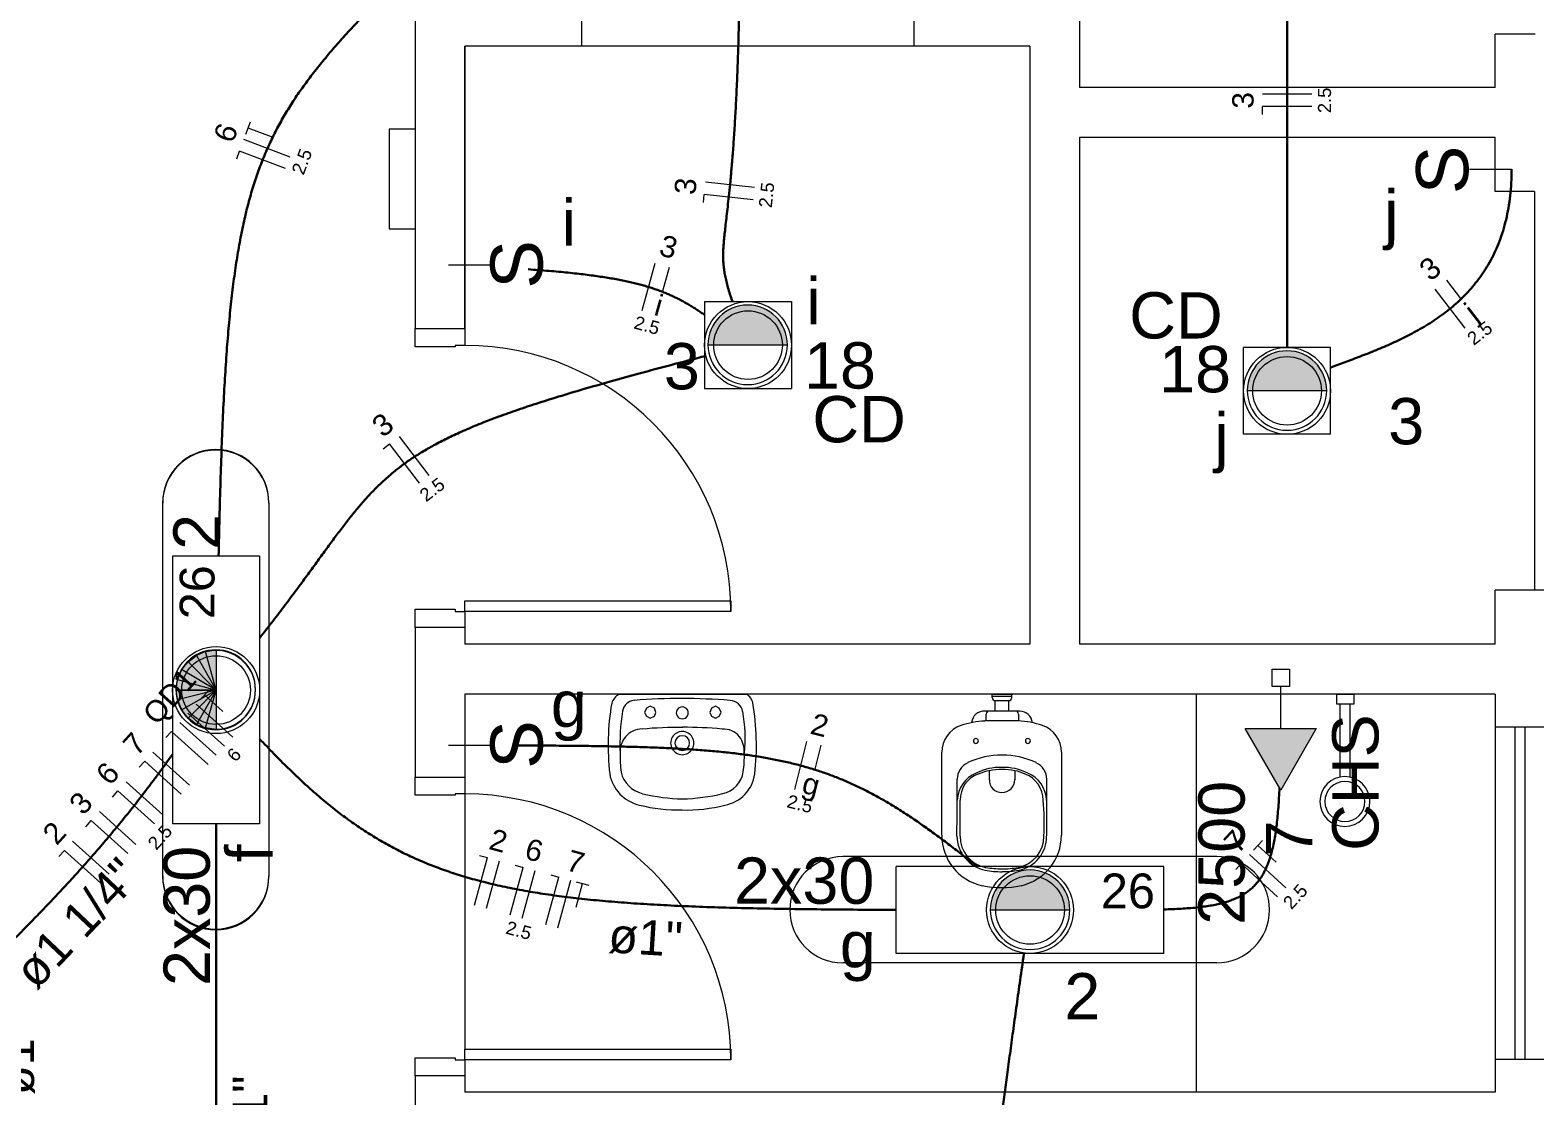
# Model space of a CAD drawing. Header units: millimetres. Extents: x 0 to 321, y -39 to 66.
# Drawn here: x 48.28 to 57.45, y 53.74 to 60.23 of the extents above; entities that cross this region are included whole.
import ezdxf

# ---------------------------------------------------------------- set-up
doc = ezdxf.new("R2010")
doc.units = ezdxf.units.MM
doc.header["$LTSCALE"] = 0.5
doc.header["$MEASUREMENT"] = 0
for name, color, linetype, lineweight in [('Arquitetura', 8, 'Continuous', 5), ('EL-Condutos', 4, 'Continuous', 30), ('EL-Fios', 9, 'Continuous', 20), ('EL-Textos condutos', 7, 'Continuous', 20), ('EL-Textos fios', 7, 'Continuous', 20), ('EL-Textos pontos', 5, 'Continuous', 20), ('P-SIMBOL', 5, 'Continuous', 20)]:
    doc.layers.add(name, color=color, linetype=linetype, lineweight=lineweight)
doc.styles.add('Arial', font='arial.ttf')

msp = doc.modelspace()

# ---------------------------------------------------------------- hatches: boundary and pattern name
at = {"layer": 'Arquitetura', "linetype": 'Continuous'}
for points in [[(52.65, 58.558), (52.629, 58.557), (52.608, 58.554), (52.587, 58.55), (52.567, 58.543), (52.548, 58.535), (52.529, 58.526), (52.511, 58.514), (52.494, 58.501), (52.479, 58.487), (52.465, 58.471), (52.452, 58.455), (52.44, 58.437), (52.431, 58.418), (52.422, 58.399), (52.416, 58.378), (52.411, 58.358), (52.409, 58.337), (52.408, 58.316), (52.408, 58.315), (52.408, 58.315), (52.408, 58.315), (52.408, 58.315), (52.408, 58.315), (52.408, 58.315), (52.408, 58.315), (52.408, 58.315), (52.408, 58.315), (52.408, 58.315), (52.408, 58.315), (52.408, 58.315), (52.408, 58.315), (52.408, 58.315), (52.408, 58.315), (52.408, 58.315), (52.408, 58.315), (52.408, 58.315), (52.408, 58.315), (52.408, 58.315), (52.408, 58.315), (52.408, 58.315), (52.408, 58.315), (52.408, 58.315), (52.408, 58.315), (52.408, 58.315), (52.408, 58.315), (52.408, 58.315), (52.408, 58.315), (52.408, 58.315), (52.408, 58.315), (52.408, 58.315), (52.408, 58.315), (52.408, 58.315), (52.408, 58.315), (52.408, 58.315), (52.408, 58.315), (52.408, 58.315), (52.408, 58.315), (52.408, 58.315), (52.408, 58.315), (52.408, 58.315), (52.408, 58.315), (52.408, 58.315), (52.408, 58.315), (52.408, 58.315), (52.408, 58.315), (52.408, 58.315), (52.408, 58.315), (52.408, 58.315), (52.408, 58.315), (52.408, 58.315), (52.408, 58.315), (52.408, 58.315), (52.408, 58.315), (52.408, 58.315), (52.408, 58.315), (52.408, 58.315), (52.408, 58.315), (52.408, 58.315), (52.408, 58.315), (52.408, 58.315), (52.408, 58.315), (52.408, 58.315), (52.408, 58.315), (52.408, 58.315), (52.408, 58.315), (52.408, 58.315), (52.408, 58.315), (52.408, 58.315), (52.408, 58.315), (52.408, 58.315), (52.408, 58.315), (52.892, 58.314), (52.892, 58.315), (52.892, 58.315), (52.892, 58.315), (52.892, 58.315), (52.892, 58.315), (52.892, 58.315), (52.892, 58.315), (52.892, 58.315), (52.892, 58.315), (52.892, 58.315), (52.892, 58.315), (52.892, 58.315), (52.892, 58.315), (52.892, 58.315), (52.892, 58.315), (52.892, 58.315), (52.892, 58.315), (52.892, 58.315), (52.892, 58.315), (52.892, 58.315), (52.892, 58.315), (52.892, 58.315), (52.892, 58.315), (52.892, 58.315), (52.892, 58.315), (52.892, 58.315), (52.892, 58.315), (52.892, 58.315), (52.892, 58.315), (52.892, 58.315), (52.892, 58.315), (52.892, 58.315), (52.892, 58.315), (52.892, 58.315), (52.892, 58.315), (52.892, 58.315), (52.892, 58.315), (52.892, 58.315), (52.892, 58.315), (52.892, 58.315), (52.892, 58.315), (52.892, 58.315), (52.892, 58.315), (52.892, 58.315), (52.892, 58.315), (52.892, 58.315), (52.892, 58.315), (52.892, 58.315), (52.892, 58.315), (52.892, 58.315), (52.892, 58.315), (52.892, 58.315), (52.892, 58.315), (52.892, 58.315), (52.892, 58.315), (52.892, 58.315), (52.892, 58.315), (52.892, 58.315), (52.892, 58.315), (52.892, 58.315), (52.892, 58.315), (52.892, 58.315), (52.892, 58.315), (52.892, 58.315), (52.892, 58.315), (52.892, 58.315), (52.892, 58.315), (52.892, 58.315), (52.892, 58.315), (52.892, 58.315), (52.892, 58.315), (52.892, 58.315), (52.892, 58.315), (52.892, 58.316), (52.891, 58.337), (52.889, 58.358), (52.884, 58.378), (52.878, 58.399), (52.87, 58.418), (52.86, 58.437), (52.849, 58.455), (52.836, 58.471), (52.821, 58.487), (52.806, 58.501), (52.789, 58.514), (52.771, 58.526), (52.752, 58.535), (52.733, 58.543), (52.713, 58.55), (52.692, 58.554), (52.671, 58.557), (52.65, 58.558), (52.65, 58.558)], [(55.937, 58.279), (55.916, 58.278), (55.895, 58.276), (55.875, 58.271), (55.855, 58.265), (55.835, 58.257), (55.816, 58.247), (55.799, 58.236), (55.782, 58.223), (55.766, 58.208), (55.752, 58.193), (55.739, 58.176), (55.728, 58.158), (55.718, 58.14), (55.71, 58.12), (55.703, 58.1), (55.699, 58.079), (55.696, 58.058), (55.695, 58.037), (55.695, 58.036), (55.695, 58.036), (55.695, 58.036), (55.695, 58.036), (55.695, 58.036), (55.695, 58.036), (55.695, 58.036), (55.695, 58.036), (55.695, 58.036), (55.695, 58.036), (55.695, 58.036), (55.695, 58.036), (55.695, 58.036), (55.695, 58.036), (55.695, 58.036), (55.695, 58.036), (55.695, 58.036), (55.695, 58.036), (55.695, 58.036), (55.695, 58.036), (55.695, 58.036), (55.695, 58.036), (55.695, 58.036), (55.695, 58.036), (55.695, 58.036), (55.695, 58.036), (55.695, 58.036), (55.695, 58.036), (55.695, 58.036), (55.695, 58.036), (55.695, 58.036), (55.695, 58.036), (55.695, 58.036), (55.695, 58.036), (55.695, 58.036), (55.695, 58.036), (55.695, 58.036), (55.695, 58.036), (55.695, 58.036), (55.695, 58.036), (55.695, 58.036), (55.695, 58.036), (55.695, 58.036), (55.695, 58.036), (55.695, 58.036), (55.695, 58.036), (55.695, 58.036), (55.695, 58.036), (55.695, 58.036), (55.695, 58.036), (55.695, 58.036), (55.695, 58.036), (55.695, 58.036), (55.695, 58.036), (55.695, 58.036), (55.695, 58.036), (55.695, 58.036), (55.695, 58.036), (55.695, 58.036), (55.695, 58.036), (55.695, 58.036), (55.695, 58.036), (55.695, 58.036), (55.695, 58.036), (55.695, 58.036), (55.695, 58.036), (55.695, 58.036), (55.695, 58.036), (55.695, 58.036), (55.695, 58.036), (55.695, 58.036), (55.695, 58.036), (55.695, 58.036), (56.18, 58.035), (56.18, 58.036), (56.18, 58.036), (56.18, 58.036), (56.18, 58.036), (56.18, 58.036), (56.18, 58.036), (56.18, 58.036), (56.18, 58.036), (56.18, 58.036), (56.18, 58.036), (56.18, 58.036), (56.18, 58.036), (56.18, 58.036), (56.18, 58.036), (56.18, 58.036), (56.18, 58.036), (56.18, 58.036), (56.18, 58.036), (56.18, 58.036), (56.18, 58.036), (56.18, 58.036), (56.18, 58.036), (56.18, 58.036), (56.18, 58.036), (56.18, 58.036), (56.18, 58.036), (56.18, 58.036), (56.18, 58.036), (56.18, 58.036), (56.18, 58.036), (56.18, 58.036), (56.18, 58.036), (56.18, 58.036), (56.18, 58.036), (56.18, 58.036), (56.18, 58.036), (56.18, 58.036), (56.18, 58.036), (56.18, 58.036), (56.18, 58.036), (56.18, 58.036), (56.18, 58.036), (56.18, 58.036), (56.18, 58.036), (56.18, 58.036), (56.18, 58.036), (56.18, 58.036), (56.18, 58.036), (56.18, 58.036), (56.18, 58.036), (56.18, 58.036), (56.18, 58.036), (56.18, 58.036), (56.18, 58.036), (56.18, 58.036), (56.18, 58.036), (56.18, 58.036), (56.18, 58.036), (56.18, 58.036), (56.18, 58.036), (56.18, 58.036), (56.18, 58.036), (56.18, 58.036), (56.18, 58.036), (56.18, 58.036), (56.18, 58.036), (56.18, 58.036), (56.18, 58.036), (56.18, 58.036), (56.18, 58.036), (56.18, 58.036), (56.18, 58.036), (56.18, 58.036), (56.18, 58.037), (56.179, 58.058), (56.176, 58.079), (56.172, 58.1), (56.165, 58.12), (56.157, 58.14), (56.147, 58.158), (56.136, 58.176), (56.123, 58.193), (56.109, 58.208), (56.093, 58.223), (56.076, 58.236), (56.059, 58.247), (56.04, 58.257), (56.02, 58.265), (56, 58.271), (55.98, 58.276), (55.959, 58.278), (55.937, 58.279), (55.937, 58.279)], [(49.166, 56.214), (49.167, 56.192), (49.17, 56.171), (49.174, 56.151), (49.18, 56.131), (49.189, 56.111), (49.198, 56.092), (49.21, 56.075), (49.223, 56.058), (49.237, 56.042), (49.252, 56.028), (49.269, 56.015), (49.287, 56.004), (49.306, 55.994), (49.325, 55.986), (49.345, 55.98), (49.366, 55.975), (49.387, 55.972), (49.408, 55.971), (49.409, 55.971), (49.409, 55.971), (49.409, 55.971), (49.409, 55.971), (49.409, 55.971), (49.409, 55.971), (49.409, 55.971), (49.409, 55.971), (49.409, 55.971), (49.409, 55.971), (49.409, 55.971), (49.409, 55.971), (49.409, 55.971), (49.409, 55.971), (49.409, 55.971), (49.409, 55.971), (49.409, 55.971), (49.409, 55.971), (49.409, 55.971), (49.409, 55.971), (49.409, 55.971), (49.409, 55.971), (49.409, 55.971), (49.409, 55.971), (49.409, 55.971), (49.409, 55.971), (49.409, 55.971), (49.409, 55.971), (49.409, 55.971), (49.409, 55.971), (49.409, 55.971), (49.409, 55.971), (49.409, 55.971), (49.409, 55.971), (49.409, 55.971), (49.409, 55.971), (49.409, 55.971), (49.409, 55.971), (49.409, 55.971), (49.409, 55.971), (49.409, 55.971), (49.409, 55.971), (49.409, 55.971), (49.409, 55.971), (49.409, 55.971), (49.409, 55.971), (49.409, 55.971), (49.409, 55.971), (49.409, 55.971), (49.409, 55.971), (49.409, 55.971), (49.409, 55.971), (49.409, 55.971), (49.409, 55.971), (49.409, 55.971), (49.409, 55.971), (49.409, 55.971), (49.409, 55.971), (49.409, 55.971), (49.409, 55.971), (49.409, 55.971), (49.409, 55.971), (49.409, 55.971), (49.409, 55.971), (49.409, 55.971), (49.409, 55.971), (49.409, 55.971), (49.409, 55.971), (49.409, 55.971), (49.409, 55.971), (49.409, 55.971), (49.409, 55.971), (49.409, 55.971), (49.41, 56.456), (49.409, 56.456), (49.409, 56.456), (49.409, 56.456), (49.409, 56.456), (49.409, 56.456), (49.409, 56.456), (49.409, 56.456), (49.409, 56.456), (49.409, 56.456), (49.409, 56.456), (49.409, 56.456), (49.409, 56.456), (49.409, 56.456), (49.409, 56.456), (49.409, 56.456), (49.409, 56.456), (49.409, 56.456), (49.409, 56.456), (49.409, 56.456), (49.409, 56.456), (49.409, 56.456), (49.409, 56.456), (49.409, 56.456), (49.409, 56.456), (49.409, 56.456), (49.409, 56.456), (49.409, 56.456), (49.409, 56.456), (49.409, 56.456), (49.409, 56.456), (49.409, 56.456), (49.409, 56.456), (49.409, 56.456), (49.409, 56.456), (49.409, 56.456), (49.409, 56.456), (49.409, 56.456), (49.409, 56.456), (49.409, 56.456), (49.409, 56.456), (49.409, 56.456), (49.409, 56.456), (49.409, 56.456), (49.409, 56.456), (49.409, 56.456), (49.409, 56.456), (49.409, 56.456), (49.409, 56.456), (49.409, 56.456), (49.409, 56.456), (49.409, 56.456), (49.409, 56.456), (49.409, 56.456), (49.409, 56.456), (49.409, 56.456), (49.409, 56.456), (49.409, 56.456), (49.409, 56.456), (49.409, 56.456), (49.409, 56.456), (49.409, 56.456), (49.409, 56.456), (49.409, 56.456), (49.409, 56.456), (49.409, 56.456), (49.409, 56.456), (49.409, 56.456), (49.409, 56.456), (49.409, 56.456), (49.409, 56.456), (49.409, 56.456), (49.409, 56.456), (49.409, 56.456), (49.408, 56.456), (49.387, 56.455), (49.366, 56.452), (49.345, 56.448), (49.325, 56.441), (49.306, 56.433), (49.287, 56.423), (49.269, 56.412), (49.252, 56.399), (49.237, 56.385), (49.223, 56.369), (49.21, 56.353), (49.198, 56.335), (49.189, 56.316), (49.18, 56.296), (49.174, 56.276), (49.17, 56.256), (49.167, 56.235), (49.166, 56.214), (49.166, 56.214)], [(54.371, 55.115), (54.35, 55.114), (54.329, 55.111), (54.308, 55.106), (54.288, 55.1), (54.268, 55.092), (54.25, 55.082), (54.232, 55.071), (54.215, 55.058), (54.199, 55.044), (54.185, 55.028), (54.172, 55.011), (54.161, 54.993), (54.151, 54.975), (54.143, 54.955), (54.137, 54.935), (54.132, 54.914), (54.129, 54.893), (54.129, 54.872), (54.129, 54.871), (54.129, 54.871), (54.129, 54.871), (54.129, 54.871), (54.129, 54.871), (54.129, 54.871), (54.129, 54.871), (54.129, 54.871), (54.129, 54.871), (54.129, 54.871), (54.129, 54.871), (54.129, 54.871), (54.129, 54.871), (54.129, 54.871), (54.129, 54.871), (54.129, 54.871), (54.129, 54.871), (54.129, 54.871), (54.129, 54.871), (54.129, 54.871), (54.129, 54.871), (54.129, 54.871), (54.129, 54.871), (54.129, 54.871), (54.129, 54.871), (54.129, 54.871), (54.129, 54.871), (54.129, 54.871), (54.129, 54.871), (54.129, 54.871), (54.129, 54.871), (54.129, 54.871), (54.129, 54.871), (54.129, 54.871), (54.129, 54.871), (54.129, 54.871), (54.129, 54.871), (54.129, 54.871), (54.129, 54.871), (54.129, 54.871), (54.129, 54.871), (54.129, 54.871), (54.129, 54.871), (54.129, 54.871), (54.129, 54.871), (54.129, 54.871), (54.129, 54.871), (54.129, 54.871), (54.129, 54.871), (54.129, 54.871), (54.129, 54.871), (54.129, 54.871), (54.129, 54.871), (54.129, 54.871), (54.129, 54.871), (54.129, 54.871), (54.129, 54.871), (54.129, 54.871), (54.129, 54.871), (54.129, 54.871), (54.129, 54.871), (54.129, 54.871), (54.129, 54.871), (54.129, 54.871), (54.129, 54.871), (54.129, 54.871), (54.129, 54.871), (54.129, 54.871), (54.129, 54.871), (54.129, 54.871), (54.129, 54.871), (54.129, 54.871), (54.129, 54.871), (54.613, 54.87), (54.613, 54.871), (54.613, 54.871), (54.613, 54.871), (54.613, 54.871), (54.613, 54.871), (54.613, 54.871), (54.613, 54.871), (54.613, 54.871), (54.613, 54.871), (54.613, 54.871), (54.613, 54.871), (54.613, 54.871), (54.613, 54.871), (54.613, 54.871), (54.613, 54.871), (54.613, 54.871), (54.613, 54.871), (54.613, 54.871), (54.613, 54.871), (54.613, 54.871), (54.613, 54.871), (54.613, 54.871), (54.613, 54.871), (54.613, 54.871), (54.613, 54.871), (54.613, 54.871), (54.613, 54.871), (54.613, 54.871), (54.613, 54.871), (54.613, 54.871), (54.613, 54.871), (54.613, 54.871), (54.613, 54.871), (54.613, 54.871), (54.613, 54.871), (54.613, 54.871), (54.613, 54.871), (54.613, 54.871), (54.613, 54.871), (54.613, 54.871), (54.613, 54.871), (54.613, 54.871), (54.613, 54.871), (54.613, 54.871), (54.613, 54.871), (54.613, 54.871), (54.613, 54.871), (54.613, 54.871), (54.613, 54.871), (54.613, 54.871), (54.613, 54.871), (54.613, 54.871), (54.613, 54.871), (54.613, 54.871), (54.613, 54.871), (54.613, 54.871), (54.613, 54.871), (54.613, 54.871), (54.613, 54.871), (54.613, 54.871), (54.613, 54.871), (54.613, 54.871), (54.613, 54.871), (54.613, 54.871), (54.613, 54.871), (54.613, 54.871), (54.613, 54.871), (54.613, 54.871), (54.613, 54.871), (54.613, 54.871), (54.613, 54.871), (54.613, 54.871), (54.613, 54.871), (54.613, 54.872), (54.612, 54.893), (54.609, 54.914), (54.605, 54.935), (54.598, 54.955), (54.59, 54.975), (54.581, 54.993), (54.569, 55.011), (54.556, 55.028), (54.542, 55.044), (54.527, 55.058), (54.51, 55.071), (54.492, 55.082), (54.473, 55.092), (54.454, 55.1), (54.434, 55.106), (54.413, 55.111), (54.392, 55.114), (54.371, 55.115), (54.371, 55.115)]]:
    msp.add_hatch(color=256, dxfattribs=at).paths.add_polyline_path(points)
at = {"layer": 'P-SIMBOL', "linetype": 'Continuous'}
msp.add_hatch(color=256, dxfattribs=at).paths.add_polyline_path([(55.6825, 55.9769), (55.899, 55.6019), (56.1155, 55.9769)])

# ---------------------------------------------------------------- linework, layer by layer
at = {"layer": 'Arquitetura'}
for p, q in [((50.623, 63.274), (50.623, 58.414)), ((54.673, 62.97), (54.673, 59.884)), ((51.639, 60.137), (51.639, 60.441)), ((53.662, 60.441), (53.662, 60.137)), ((57.206, 59.884), (57.206, 60.21)), ((57.45, 60.21), (57.206, 60.21)), ((54.369, 60.137), (50.927, 60.137)), ((50.927, 60.137), (50.927, 58.414)), ((50.927, 58.414), (50.927, 60.137)), ((54.369, 60.137), (54.369, 56.49)), ((54.369, 60.137), (54.369, 56.49)), ((57.206, 59.884), (54.673, 59.884)), ((50.623, 59.631), (50.464, 59.631)), ((50.464, 59.631), (50.464, 59.023)), ((54.673, 59.58), (54.673, 56.49)), ((57.206, 59.58), (54.673, 59.58)), ((57.206, 59.25), (57.206, 59.58)), ((57.446, 59.25), (57.206, 59.25)), ((57.446, 59.25), (57.446, 56.82)), ((50.464, 59.023), (50.623, 59.023)), ((52.652, 58.314), (52.408, 58.314)), ((52.892, 58.314), (52.408, 58.314)), ((52.892, 58.314), (52.652, 58.314)), ((52.892, 58.314), (52.652, 58.314)), ((55.94, 58.035), (55.695, 58.035)), ((56.18, 58.035), (55.695, 58.035)), ((56.18, 58.035), (55.94, 58.035)), ((56.18, 58.035), (55.94, 58.035)), ((49.084, 57.352), (49.084, 55.075)), ((49.084, 57.351), (49.084, 55.076)), ((49.732, 57.352), (49.732, 55.075)), ((49.732, 57.351), (49.732, 55.076)), ((57.206, 56.49), (57.206, 56.82)), ((57.51, 56.82), (57.206, 56.82)), ((50.623, 56.593), (50.623, 55.68)), ((50.927, 56.593), (50.927, 56.49)), ((49.239, 56.383), (49.29, 56.421)), ((49.346, 56.447), (49.29, 56.421)), ((49.29, 56.421), (49.41, 56.211)), ((49.29, 56.421), (49.41, 56.211)), ((49.346, 56.447), (49.41, 56.456)), ((49.41, 56.211), (49.346, 56.447)), ((49.41, 56.211), (49.346, 56.447)), ((49.41, 56.456), (49.41, 56.211)), ((49.41, 56.456), (49.41, 56.211)), ((49.41, 56.456), (49.41, 55.971)), ((49.41, 56.456), (49.41, 56.216)), ((49.41, 56.456), (49.41, 56.216)), ((49.41, 56.456), (49.41, 55.971)), ((54.369, 56.49), (50.927, 56.49)), ((57.206, 56.49), (54.673, 56.49)), ((49.2, 56.336), (49.174, 56.276)), ((49.2, 56.336), (49.239, 56.383)), ((49.41, 56.211), (49.2, 56.336)), ((49.41, 56.211), (49.2, 56.336)), ((49.239, 56.383), (49.41, 56.211)), ((49.239, 56.383), (49.41, 56.211)), ((49.41, 56.211), (49.239, 56.383)), ((49.166, 56.211), (49.174, 56.276)), ((49.174, 56.276), (49.41, 56.211)), ((49.174, 56.276), (49.41, 56.211)), ((49.174, 56.151), (49.166, 56.211)), ((49.166, 56.211), (49.41, 56.211)), ((49.166, 56.211), (49.41, 56.211)), ((49.41, 56.211), (49.166, 56.211)), ((49.41, 56.211), (49.174, 56.151)), ((49.41, 56.211), (49.174, 56.151)), ((49.174, 56.151), (49.2, 56.091)), ((49.2, 56.091), (49.41, 56.211)), ((49.2, 56.091), (49.41, 56.211)), ((49.239, 56.04), (49.41, 56.211)), ((49.239, 56.04), (49.41, 56.211)), ((49.41, 56.211), (49.239, 56.04)), ((49.41, 56.211), (49.29, 56.001)), ((49.41, 56.211), (49.29, 56.001)), ((49.346, 55.98), (49.41, 56.211)), ((49.346, 55.98), (49.41, 56.211)), ((49.41, 56.216), (49.41, 55.971)), ((49.41, 56.211), (49.41, 55.971)), ((57.206, 56.186), (50.927, 56.186)), ((50.927, 56.186), (50.927, 55.68)), ((51.867, 56.186), (52.253, 56.186)), ((52.124, 56.186), (52.506, 56.186)), ((52.253, 56.186), (52.643, 56.186)), ((54.138, 56.186), (54.266, 56.186)), ((54.14, 56.166), (54.14, 56.186)), ((54.14, 56.173), (54.26, 56.173)), ((54.159, 56.083), (54.159, 56.147)), ((54.159, 56.147), (54.241, 56.147)), ((54.241, 56.083), (54.241, 56.147)), ((54.26, 56.166), (54.26, 56.186)), ((55.384, 56.186), (55.384, 53.76)), ((57.206, 56.186), (57.206, 53.76)), ((49.239, 56.04), (49.2, 56.091)), ((49.29, 56.001), (49.239, 56.04)), ((52.034, 56.1), (52.022, 56.074)), ((52.022, 56.074), (52.034, 56.053)), ((52.056, 56.113), (52.034, 56.1)), ((52.034, 56.053), (52.056, 56.04)), ((52.082, 56.1), (52.056, 56.113)), ((52.056, 56.04), (52.082, 56.053)), ((52.09, 56.074), (52.082, 56.1)), ((52.082, 56.053), (52.09, 56.074)), ((52.429, 56.1), (52.42, 56.074)), ((52.42, 56.074), (52.429, 56.053)), ((52.454, 56.113), (52.429, 56.1)), ((52.429, 56.053), (52.454, 56.04)), ((52.476, 56.1), (52.454, 56.113)), ((52.454, 56.04), (52.476, 56.053)), ((52.489, 56.074), (52.476, 56.1)), ((52.476, 56.053), (52.489, 56.074)), ((54.309, 56.083), (54.095, 56.083)), ((54.103, 56.023), (54.103, 56.064)), ((54.301, 56.064), (54.301, 56.022)), ((49.29, 56.001), (49.346, 55.98)), ((49.41, 55.971), (49.346, 55.98)), ((57.51, 55.984), (57.206, 55.984)), ((57.328, 53.961), (57.328, 55.989)), ((57.389, 53.961), (57.389, 55.989)), ((53.833, 55.326), (53.833, 55.832)), ((54.562, 55.832), (54.562, 55.326)), ((54.124, 55.664), (54.124, 55.72)), ((54.278, 55.72), (54.278, 55.664)), ((50.927, 55.578), (50.927, 54.022)), ((55.509, 55.196), (53.232, 55.196)), ((54.373, 54.87), (54.129, 54.87)), ((54.613, 54.87), (54.129, 54.87)), ((54.613, 54.87), (54.373, 54.87)), ((54.613, 54.87), (54.373, 54.87)), ((55.509, 54.549), (53.232, 54.549)), ((57.206, 53.961), (57.51, 53.961)), ((50.623, 53.859), (50.623, 53.353)), ((50.927, 53.859), (50.927, 53.76)), ((57.206, 53.76), (50.927, 53.76))]:
    msp.add_line(p, q, dxfattribs=at)
at = {"layer": 'Arquitetura', "color": 7}
for p, q in [((56.241, 56.126), (56.241, 56.186)), ((56.241, 56.186), (56.344, 56.186)), ((56.344, 56.186), (56.344, 56.126)), ((56.344, 56.126), (56.241, 56.126)), ((56.262, 55.68), (56.262, 56.126)), ((56.322, 56.126), (56.262, 56.126)), ((56.322, 55.68), (56.322, 56.126))]:
    msp.add_line(p, q, dxfattribs=at)
at = {"layer": 'Arquitetura'}
for points in [[(50.623, 58.304), (50.623, 58.415), (50.927, 58.415), (50.927, 58.312), (50.867, 58.312), (50.867, 58.304), (50.623, 58.304)], [(50.927, 56.593), (50.623, 56.593), (50.623, 56.704), (50.867, 56.704), (50.867, 56.691), (50.927, 56.691), (50.927, 56.593)], [(50.927, 56.691), (50.927, 56.756), (52.548, 56.756), (52.548, 56.691), (50.927, 56.691)], [(50.623, 55.57), (50.623, 55.681), (50.927, 55.681), (50.927, 55.578), (50.867, 55.578), (50.867, 55.57), (50.623, 55.57)], [(50.927, 53.957), (50.927, 54.022), (52.548, 54.022), (52.548, 53.957), (50.927, 53.957)], [(50.927, 53.859), (50.623, 53.859), (50.623, 53.97), (50.867, 53.97), (50.867, 53.957), (50.927, 53.957), (50.927, 53.859)]]:
    msp.add_lwpolyline(points, dxfattribs=at)
for centre, radius, start, end in [((52.65, 58.316), 0.2423, 90, 180), ((52.65, 58.316), 0.2423, 0, 90), ((50.927, 56.691), 1.6209, 0, 90), ((52.65, 58.316), 0.2423, 180, 270), ((52.65, 58.316), 0.2423, 270, 0), ((55.937, 58.037), 0.2423, 90, 180), ((55.937, 58.037), 0.2423, 0, 90), ((55.937, 58.037), 0.2423, 180, 270), ((55.937, 58.037), 0.2423, 270, 0), ((49.408, 57.35), 0.3238, 90.0027, 180), ((49.408, 57.354), 0.3236, 90.0027, 180), ((49.408, 57.351), 0.3236, 90.0027, 180), ((49.408, 57.354), 0.3236, 0.00549, 90.0027), ((49.408, 57.351), 0.3236, 0.00549, 90.0027), ((49.408, 57.35), 0.3238, 0.00537, 90.0027), ((49.408, 56.214), 0.2423, 90, 180), ((49.408, 56.214), 0.2421, 90, 180), ((49.408, 56.211), 0.2421, 90, 180), ((49.408, 56.214), 0.2423, 0, 90), ((49.408, 56.214), 0.2421, 0, 90), ((49.408, 56.211), 0.2421, 0, 90), ((49.408, 56.214), 0.2423, 180, 270), ((49.408, 56.214), 0.2421, 180, 270), ((49.408, 56.211), 0.2421, 180, 270), ((49.408, 56.214), 0.2421, 270, 0), ((49.408, 56.214), 0.2423, 270, 0), ((49.408, 56.211), 0.2421, 270, 0), ((53.326, 55.875), 1.5268, 170.307, 186.587), ((51.92, 56.095), 0.1057, 121.07, 159.458), ((51.964, 56.071), 0.0779, 94.3873, 171.244), ((52.238, 52.685), 3.4747, 89.7897, 94.6247), ((52.251, 52.354), 3.8055, 85.5856, 90), ((52.539, 56.067), 0.0813, 9.60716, 86.886), ((52.605, 56.117), 0.0781, 11.4307, 62.1327), ((51.178, 55.875), 1.5252, 353.423, 9.72086), ((54.159, 56.166), 0.0193, 180, 270), ((54.241, 56.166), 0.0193, 270, 0), ((53.114, 55.883), 1.2428, 170.758, 182.677), ((52.251, 56.072), 0.0364, 150.013, 209.987), ((52.251, 56.072), 0.0364, 89.9634, 149.981), ((52.251, 56.072), 0.0364, 209.96, 270), ((52.251, 56.072), 0.0364, 29.9602, 90), ((52.251, 56.072), 0.0364, 269.963, 329.981), ((52.251, 56.072), 0.0364, 330.013, 29.9872), ((51.722, 55.919), 0.9123, 354.203, 10.218), ((54.093, 56.004), 0.0791, 88.4183, 173.449), ((54.123, 56.064), 0.0193, 90, 180), ((54.281, 56.064), 0.0193, 0, 90), ((54.307, 56.004), 0.0785, 5.57545, 88.6298), ((52.008, 55.839), 0.1351, 90.5513, 139.656), ((52.257, 52.997), 2.9869, 90.0609, 94.8104), ((52.251, 55.888), 0.0707, 90.0007, 150.003), ((52.251, 55.888), 0.0707, 30.0071, 90), ((52.251, 53.245), 2.7394, 84.9049, 89.9792), ((52.501, 55.846), 0.1278, 39.2453, 93.2268), ((54.005, 55.833), 0.1717, 109.079, 180.2), ((54.114, 55.519), 0.5035, 92.0489, 109.145), ((54.197, 53.198), 2.8265, 87.9511, 92.0489), ((54.282, 55.521), 0.502, 70.8427, 88.1091), ((54.39, 55.833), 0.1717, 359.8, 70.9211), ((52.017, 55.834), 0.145, 140.4, 183.398), ((52.251, 55.888), 0.0707, 150.003, 209.997), ((52.251, 55.888), 0.045, 90, 180), ((52.251, 55.888), 0.045, 180, 270), ((52.251, 55.888), 0.045, 0, 89.9903), ((52.251, 55.888), 0.045, 270, 0), ((52.251, 55.888), 0.0707, 330.003, 29.9968), ((52.471, 55.835), 0.1582, 357.161, 35.3475), ((54.041, 55.901), 0.015, 90, 180), ((54.041, 55.901), 0.015, 180, 270), ((54.041, 55.901), 0.015, 0, 90), ((54.041, 55.901), 0.015, 270, 0), ((54.358, 55.901), 0.015, 90, 180), ((54.358, 55.901), 0.015, 180, 270), ((54.358, 55.901), 0.015, 0, 90), ((54.358, 55.901), 0.015, 270, 0), ((52.502, 55.805), 0.6298, 178.174, 188.678), ((52.251, 55.888), 0.0707, 210.007, 270), ((52.251, 55.888), 0.0707, 270.001, 330.003), ((51.984, 55.805), 0.6458, 351.83, 2.00538), ((54.037, 55.669), 0.1093, 114.961, 180.906), ((54.2, 55.32), 0.495, 90, 114.961), ((54.2, 55.32), 0.495, 65.0391, 90.0003), ((54.363, 55.669), 0.1093, 359.094, 65.039), ((52.043, 55.742), 0.2379, 190.056, 257.486), ((52.046, 55.748), 0.1714, 192.719, 257.054), ((52.466, 55.736), 0.1587, 281.616, 351.581), ((52.471, 55.73), 0.2242, 280.408, 352.28), ((54.119, 55.529), 0.1923, 113.573, 176.733), ((54.114, 55.541), 0.1693, 110.863, 180.236), ((54.192, 55.4), 0.34, 88.7182, 116.14), ((54.179, 55.41), 0.3147, 100.313, 113.389), ((54.2, 55.322), 0.4051, 90, 101.017), ((54.207, 55.4), 0.34, 63.8614, 91.28), ((54.2, 55.322), 0.4049, 78.9807, 90.0022), ((54.245, 55.508), 0.2137, 63.0017, 81.1951), ((54.281, 55.541), 0.1693, 359.764, 69.1369), ((54.283, 55.532), 0.1887, 2.44256, 66.7336), ((36.018, 55.611), 17.909, 359.072, 0.18792), ((54.196, 55.659), 0.0722, 176.044, 272.345), ((54.199, 55.666), 0.0793, 270.003, 0), ((72.996, 55.494), 18.525, 179.462, 180.533), ((50.927, 53.957), 1.6209, 0, 90), ((52.229, 56.439), 0.959, 255.578, 271.302), ((52.281, 56.715), 1.1678, 256.496, 268.648), ((52.273, 56.44), 0.9602, 268.659, 284.363), ((52.226, 56.707), 1.1594, 271.303, 283.542), ((42.485, 55.379), 11.4607, 359.71, 0.80566), ((53.139, 55.405), 1.3188, 356.351, 5.87799), ((54.148, 55.326), 0.315, 180.005, 257.294), ((54.139, 55.323), 0.2134, 180.423, 258.89), ((54.134, 55.316), 0.1887, 178.5, 259.656), ((54.264, 55.318), 0.1907, 280.569, 0.92835), ((54.264, 55.318), 0.2079, 280.569, 0.92836), ((54.247, 55.326), 0.315, 282.713, 359.998), ((53.23, 54.872), 0.3238, 90, 180), ((54.199, 55.659), 0.5377, 259.437, 270.003), ((54.198, 55.688), 0.5672, 270.136, 280.285), ((55.507, 54.872), 0.3238, 0.00268, 90), ((49.408, 55.073), 0.3238, 180, 270), ((49.408, 55.078), 0.3236, 180, 270), ((49.408, 55.076), 0.3236, 180, 270), ((49.408, 55.078), 0.3236, 270, 0), ((49.408, 55.076), 0.3236, 270, 0), ((49.408, 55.073), 0.3238, 270, 0), ((54.2, 55.663), 0.5593, 259.437, 270), ((54.371, 54.872), 0.2423, 90, 180), ((54.2, 55.663), 0.5589, 270, 280.577), ((54.371, 54.872), 0.2423, 0, 90), ((54.198, 55.599), 0.5914, 258.435, 281.568), ((53.23, 54.872), 0.3238, 180, 270), ((54.371, 54.872), 0.2423, 180, 270), ((54.371, 54.872), 0.2423, 270, 0), ((55.507, 54.872), 0.3238, 270.005, 0.00268)]:
    msp.add_arc(centre, radius, start, end, dxfattribs=at)
at = {"layer": 'Arquitetura', "color": 7}
for radius, start, end in [(0.1522, 90, 180), (0.1522, 0, 90), (0.1222, 90, 180), (0.1222, 0, 90), (0.1522, 180, 270), (0.1222, 180, 270), (0.1222, 270, 0), (0.1522, 270, 0)]:
    msp.add_arc((56.29, 55.532), radius, start, end, dxfattribs=at)
at = {"layer": 'EL-Condutos', "linetype": 'Continuous'}
for points in [[(52.5568, 58.5797), (52.5421, 58.6249), (52.5299, 58.6657), (52.52, 58.7028), (52.5123, 58.7373), (52.5067, 58.7698), (52.5029, 58.8012), (52.5008, 58.8324), (52.5004, 58.8641), (52.5014, 58.8973), (52.5037, 58.9327), (52.5072, 58.9713), (52.5117, 59.0137), (52.5171, 59.0609), (52.5232, 59.1136), (52.5299, 59.1728), (52.537, 59.2393), (52.5445, 59.3138), (52.552, 59.3973), (52.5596, 59.4905), (52.567, 59.5943), (52.5742, 59.7095), (52.5809, 59.837), (52.587, 59.9776), (52.5924, 60.1321), (52.597, 60.3014), (52.6005, 60.4862), (52.6029, 60.6875), (52.604, 60.906), (52.6036, 61.1427), (52.6016, 61.3983)], [(55.9375, 61.165), (55.9375, 61.0334), (55.9375, 60.9092), (55.9375, 60.7919), (55.9375, 60.6811), (55.9375, 60.5761), (55.9375, 60.4764), (55.9375, 60.3815), (55.9375, 60.291), (55.9375, 60.2041), (55.9375, 60.1204), (55.9375, 60.0395), (55.9375, 59.9606), (55.9375, 59.8833), (55.9375, 59.8072), (55.9375, 59.7315), (55.9375, 59.6558), (55.9375, 59.5797), (55.9375, 59.5024), (55.9375, 59.4235), (55.9375, 59.3426), (55.9375, 59.2589), (55.9375, 59.172), (55.9375, 59.0815), (55.9375, 58.9866), (55.9375, 58.8869), (55.9375, 58.7819), (55.9375, 58.6711), (55.9375, 58.5538), (55.9375, 58.4296), (55.9375, 58.298)], [(49.425, 57.0286), (49.4306, 57.2636), (49.4368, 57.4842), (49.4438, 57.6912), (49.4519, 57.8853), (49.4612, 58.0671), (49.4719, 58.2374), (49.4843, 58.3968), (49.4984, 58.5461), (49.5146, 58.686), (49.533, 58.8171), (49.5537, 58.9402), (49.5771, 59.0559), (49.6032, 59.1651), (49.6324, 59.2682), (49.6647, 59.3662), (49.7003, 59.4596), (49.7396, 59.5492), (49.7826, 59.6357), (49.8295, 59.7197), (49.8806, 59.802), (49.936, 59.8833), (49.996, 59.9642), (50.0607, 60.0456), (50.1303, 60.128), (50.205, 60.2121), (50.2851, 60.2988), (50.3707, 60.3886), (50.4619, 60.4823), (50.5591, 60.5806), (50.6623, 60.6842)], [(56.2032, 58.1766), (56.2462, 58.1932), (56.2907, 58.21), (56.3365, 58.2273), (56.3834, 58.2452), (56.4312, 58.2638), (56.4798, 58.2833), (56.5287, 58.3038), (56.578, 58.3254), (56.6273, 58.3484), (56.6764, 58.3728), (56.7252, 58.3987), (56.7735, 58.4265), (56.8209, 58.4561), (56.8674, 58.4877), (56.9127, 58.5215), (56.9565, 58.5576), (56.9988, 58.5962), (57.0392, 58.6374), (57.0776, 58.6813), (57.1138, 58.7282), (57.1475, 58.778), (57.1785, 58.8311), (57.2067, 58.8874), (57.2318, 58.9473), (57.2536, 59.0108), (57.2719, 59.078), (57.2865, 59.1491), (57.2972, 59.2243), (57.3038, 59.3037), (57.306, 59.3874)], [(51.3111, 58.7762), (51.3765, 58.7715), (51.4389, 58.7665), (51.4982, 58.7613), (51.5546, 58.7558), (51.6083, 58.7501), (51.6592, 58.7441), (51.7077, 58.7378), (51.7537, 58.7313), (51.7974, 58.7244), (51.839, 58.7173), (51.8784, 58.7098), (51.9159, 58.7021), (51.9515, 58.694), (51.9854, 58.6855), (52.0177, 58.6768), (52.0485, 58.6676), (52.0779, 58.6581), (52.1061, 58.6483), (52.1331, 58.6381), (52.159, 58.6275), (52.1841, 58.6165), (52.2083, 58.6051), (52.2318, 58.5933), (52.2548, 58.581), (52.2773, 58.5684), (52.2995, 58.5553), (52.3215, 58.5418), (52.3433, 58.5278), (52.3652, 58.5134), (52.3872, 58.4985)], [(49.6757, 56.5303), (49.7571, 56.6338), (49.8317, 56.7311), (49.9002, 56.8226), (49.9635, 56.9085), (50.0223, 56.9892), (50.0775, 57.065), (50.1299, 57.1363), (50.1802, 57.2032), (50.2293, 57.2663), (50.2779, 57.3257), (50.3269, 57.3818), (50.377, 57.4349), (50.4291, 57.4854), (50.484, 57.5335), (50.5424, 57.5796), (50.6051, 57.624), (50.6731, 57.667), (50.7469, 57.709), (50.8276, 57.7503), (50.9157, 57.7911), (51.0122, 57.8318), (51.1179, 57.8727), (51.2335, 57.9142), (51.3599, 57.9566), (51.4978, 58.0001), (51.6481, 58.0451), (51.8115, 58.092), (51.9889, 58.141), (52.181, 58.1924), (52.3886, 58.2467)], [(49.6747, 55.9142), (49.7621, 55.8225), (49.8481, 55.7362), (49.9329, 55.6554), (50.0173, 55.5797), (50.1015, 55.5091), (50.186, 55.4433), (50.2715, 55.3822), (50.3582, 55.3256), (50.4467, 55.2733), (50.5375, 55.2252), (50.631, 55.1811), (50.7278, 55.1408), (50.8282, 55.1041), (50.9327, 55.071), (51.0419, 55.0411), (51.1562, 55.0143), (51.2761, 54.9905), (51.402, 54.9694), (51.5344, 54.951), (51.6738, 54.935), (51.8207, 54.9213), (51.9755, 54.9097), (52.1387, 54.9), (52.3108, 54.892), (52.4923, 54.8856), (52.6835, 54.8806), (52.8851, 54.8769), (53.0974, 54.8742), (53.321, 54.8724), (53.5563, 54.8713)], [(54.0463, 55.1369), (53.9627, 55.203), (53.8824, 55.2651), (53.8048, 55.3232), (53.7296, 55.3775), (53.6564, 55.428), (53.5847, 55.4751), (53.5142, 55.5187), (53.4443, 55.5589), (53.3747, 55.5961), (53.3051, 55.6301), (53.2348, 55.6613), (53.1637, 55.6897), (53.0911, 55.7154), (53.0168, 55.7386), (52.9403, 55.7595), (52.8611, 55.778), (52.7789, 55.7945), (52.6933, 55.8089), (52.6038, 55.8214), (52.51, 55.8322), (52.4116, 55.8414), (52.308, 55.8492), (52.1989, 55.8555), (52.0838, 55.8607), (51.9624, 55.8647), (51.8342, 55.8678), (51.6988, 55.8701), (51.5558, 55.8717), (51.4048, 55.8727), (51.2454, 55.8732)], [(49.1448, 55.8199), (49.1045, 55.7639), (49.0646, 55.7094), (49.025, 55.6562), (48.9857, 55.6043), (48.9467, 55.5536), (48.908, 55.504), (48.8695, 55.4556), (48.8312, 55.4082), (48.793, 55.3617), (48.7551, 55.3161), (48.7172, 55.2714), (48.6794, 55.2275), (48.6418, 55.1843), (48.6041, 55.1418), (48.5665, 55.0999), (48.5289, 55.0585), (48.4913, 55.0176), (48.4536, 54.9771), (48.4158, 54.9369), (48.378, 54.8971), (48.34, 54.8575), (48.3018, 54.818), (48.2635, 54.7787), (48.225, 54.7394), (48.1862, 54.7), (48.1472, 54.6607), (48.1079, 54.6211), (48.0683, 54.5814), (48.0283, 54.5414), (47.988, 54.5011)], [(55.1862, 54.8738), (55.2402, 54.8757), (55.2915, 54.8782), (55.34, 54.8815), (55.3858, 54.8857), (55.4291, 54.8909), (55.4698, 54.8971), (55.5082, 54.9044), (55.5442, 54.9131), (55.5779, 54.923), (55.6094, 54.9345), (55.6387, 54.9474), (55.666, 54.962), (55.6914, 54.9784), (55.7148, 54.9965), (55.7364, 55.0166), (55.7562, 55.0388), (55.7744, 55.063), (55.7909, 55.0895), (55.8059, 55.1183), (55.8195, 55.1495), (55.8317, 55.1832), (55.8425, 55.2195), (55.8521, 55.2585), (55.8606, 55.3003), (55.868, 55.345), (55.8744, 55.3926), (55.8798, 55.4434), (55.8843, 55.4973), (55.8881, 55.5546), (55.8912, 55.6152)], [(49.41, 49.4644), (49.41, 49.7305), (49.41, 49.9825), (49.41, 50.2213), (49.41, 50.4479), (49.41, 50.6635), (49.41, 50.8689), (49.41, 51.0652), (49.41, 51.2533), (49.41, 51.4345), (49.41, 51.6095), (49.41, 51.7795), (49.41, 51.9454), (49.41, 52.1083), (49.41, 52.2691), (49.41, 52.429), (49.41, 52.5889), (49.41, 52.7497), (49.41, 52.9126), (49.41, 53.0785), (49.41, 53.2485), (49.41, 53.4235), (49.41, 53.6047), (49.41, 53.7928), (49.41, 53.9891), (49.41, 54.1945), (49.41, 54.4101), (49.41, 54.6367), (49.41, 54.8755), (49.41, 55.1275), (49.41, 55.3936)], [(54.3331, 54.6029), (54.3107, 54.4431), (54.2895, 54.2914), (54.2696, 54.1475), (54.251, 54.0111), (54.2335, 53.8817), (54.2171, 53.7592), (54.2019, 53.6432), (54.1877, 53.5334), (54.1746, 53.4295), (54.1624, 53.3311), (54.1512, 53.238), (54.1409, 53.1498), (54.1314, 53.0663), (54.1228, 52.987), (54.115, 52.9117), (54.108, 52.8401), (54.1017, 52.7718), (54.096, 52.7066), (54.091, 52.6441), (54.0866, 52.584), (54.0827, 52.526), (54.0794, 52.4697), (54.0766, 52.415), (54.0742, 52.3613), (54.0722, 52.3085), (54.0706, 52.2563), (54.0693, 52.2042), (54.0684, 52.152), (54.0676, 52.0994), (54.0671, 52.046)]]:
    msp.add_spline(points, degree=3, dxfattribs=at)
at = {"layer": 'EL-Fios'}
for p, q in [((56.0875, 59.844), (55.7875, 59.844)), ((56.0875, 59.769), (55.7875, 59.769)), ((55.7875, 59.719), (55.7875, 59.769)), ((49.5922, 59.5997), (49.6205, 59.6745)), ((49.7467, 59.584), (49.6064, 59.6371)), ((49.8604, 59.4607), (49.5798, 59.567)), ((49.5355, 59.4501), (49.5532, 59.4968)), ((49.8338, 59.3906), (49.5532, 59.4968)), ((52.6918, 59.2747), (52.3936, 59.307)), ((52.3801, 59.1827), (52.3855, 59.2324)), ((52.6838, 59.2002), (52.3855, 59.2324)), ((52.0064, 58.5242), (52.0866, 58.8133)), ((52.1327, 58.6448), (52.1728, 58.7894)), ((57.0029, 58.5909), (56.9114, 58.7097)), ((57.0235, 58.4174), (56.8405, 58.6552)), ((50.4278, 57.6809), (50.4675, 57.7113)), ((50.6497, 57.4729), (50.4675, 57.7113)), ((50.7093, 57.5185), (50.5271, 57.7568)), ((49.312, 56.1517), (49.3656, 56.2111)), ((49.4503, 56.081), (49.3388, 56.1814)), ((49.4613, 55.8691), (49.2384, 56.0699)), ((49.5115, 55.9249), (49.2886, 56.1256)), ((49.1046, 55.9213), (49.138, 55.9585)), ((49.3609, 55.7577), (49.138, 55.9585)), ((49.4111, 55.8134), (49.1882, 56.0142)), ((52.9369, 55.6057), (53.0101, 55.8966)), ((53.0603, 55.7293), (53.0969, 55.8748)), ((48.9414, 55.7402), (48.9749, 55.7773)), ((49.1978, 55.5766), (48.9749, 55.7773)), ((49.248, 55.6323), (49.0251, 55.8331)), ((48.7783, 55.5591), (48.8118, 55.5962)), ((49.0347, 55.3955), (48.8118, 55.5962)), ((49.0849, 55.4512), (48.862, 55.652)), ((48.6152, 55.378), (48.6486, 55.4151)), ((48.8715, 55.2143), (48.6486, 55.4151)), ((48.9217, 55.2701), (48.6988, 55.4708)), ((48.452, 55.1969), (48.4855, 55.234)), ((48.7084, 55.0332), (48.4855, 55.234)), ((48.7586, 55.089), (48.5357, 55.2897)), ((55.7331, 55.2345), (55.7872, 55.2934)), ((55.8706, 55.1624), (55.7601, 55.2639)), ((50.9856, 54.9004), (51.0646, 55.1898)), ((51.0164, 55.203), (51.0646, 55.1898)), ((51.0579, 54.8807), (51.137, 55.1701)), ((51.2026, 54.8411), (51.2817, 55.1305)), ((51.2334, 55.1437), (51.2817, 55.1305)), ((55.6248, 55.1166), (55.6586, 55.1535)), ((55.8795, 54.9505), (55.6586, 55.1535)), ((55.9303, 55.0057), (55.7094, 55.2087)), ((51.275, 54.8214), (51.354, 55.1108)), ((51.4197, 54.7819), (51.4987, 55.0713)), ((51.4505, 55.0844), (51.4987, 55.0713)), ((51.492, 54.7621), (51.5711, 55.0515)), ((51.6039, 54.887), (51.6434, 55.0317)), ((51.6048, 55.0423), (51.682, 55.0212))]:
    msp.add_line(p, q, dxfattribs=at)
at = {"layer": 'P-SIMBOL'}
for p, q in [((57.049, 59.3874), (57.306, 59.3874)), ((51.084, 58.8008), (50.827, 58.8008)), ((52.387, 58.579), (52.917, 58.579)), ((52.387, 58.579), (52.387, 58.049)), ((52.917, 58.579), (52.917, 58.049)), ((56.2025, 58.3005), (55.6725, 58.3005)), ((55.6725, 57.7705), (55.6725, 58.3005)), ((56.2025, 57.7705), (56.2025, 58.3005)), ((52.387, 58.049), (52.917, 58.049)), ((56.2025, 57.7705), (55.6725, 57.7705)), ((49.675, 57.027), (49.145, 57.027)), ((49.145, 57.027), (49.145, 55.395)), ((49.675, 57.027), (49.675, 55.395)), ((55.846, 56.339), (55.952, 56.339)), ((55.846, 56.233), (55.846, 56.339)), ((55.952, 56.339), (55.952, 56.233)), ((55.952, 56.233), (55.846, 56.233)), ((55.899, 55.9769), (55.899, 56.233)), ((55.899, 55.6019), (55.6825, 55.9769)), ((55.6825, 55.9769), (56.1155, 55.9769)), ((56.1155, 55.9769), (55.899, 55.6019)), ((51.084, 55.8735), (50.827, 55.8735)), ((49.675, 55.395), (49.145, 55.395)), ((53.555, 54.6055), (53.555, 55.1355)), ((55.187, 55.1355), (53.555, 55.1355)), ((55.187, 54.6055), (55.187, 55.1355)), ((55.187, 54.6055), (53.555, 54.6055))]:
    msp.add_line(p, q, dxfattribs=at)
for centre, radius in [((52.652, 58.314), 0.265), ((52.652, 58.314), 0.2092), ((55.9375, 58.0355), 0.265), ((55.9375, 58.0355), 0.2092), ((49.41, 56.211), 0.265), ((49.41, 56.211), 0.2092), ((54.371, 54.8705), 0.265), ((54.371, 54.8705), 0.2092)]:
    msp.add_circle(centre, radius, dxfattribs=at)

# ---------------------------------------------------------------- texts
at = {"layer": 'EL-Textos condutos', "char_height": 0.2118, "attachment_point": 8, "line_spacing_factor": 0.798, "style": 'Arial'}
for s, insert, width, rotation in [('ø1 1/4"', (48.6422, 54.715), 1.77912, 46.5872), ('ø1"', (52.0204, 54.5928), 0.76248, 356.41901), ('ø1"', (48.3061, 53.968), 0.76248, 90.00021), ('ø1"', (49.7281, 53.636), 0.76248, 90.00021)]:
    msp.add_mtext(s, dxfattribs=dict(at, insert=insert, width=width, rotation=rotation))
at = {"layer": 'EL-Textos fios', "attachment_point": 8, "line_spacing_factor": 0.798, "style": 'Arial'}
for s, insert, char_height, width, rotation in [('3', (55.7351, 59.806), 0.13, 0.156, 90.00021), ('2.5', (56.2066, 59.806), 0.08, 0.288, 90.00021), ('6', (49.5309, 59.5852), 0.13, 0.156, 69.25341), ('2.5', (49.9713, 59.4184), 0.08, 0.288, 69.25341), ('3', (52.3373, 59.2756), 0.13, 0.156, 83.82946), ('2.5', (52.8058, 59.2248), 0.08, 0.288, 83.82946), ('3', (52.1505, 58.8493), 0.13, 0.156, 344.48514), ('3', (56.8498, 58.728), 0.13, 0.156, 37.59176), ('i', (52.0915, 58.4943), 0.13, 0.156, 344.48514), ('j', (57.124, 58.433), 0.13, 0.156, 37.59176), ('2.5', (52.0251, 58.3954), 0.08, 0.288, 344.48514), ('2.5', (57.1369, 58.3549), 0.08, 0.288, 37.59176), ('3', (50.466, 57.7751), 0.13, 0.156, 37.3855), ('2.5', (50.752, 57.401), 0.08, 0.288, 37.3855), ('QD1', (49.2001, 56.1047), 0.13, 0.468, 47.99094), ('2', (53.0735, 55.9346), 0.13, 0.156, 345.87743), ('7', (48.9611, 55.8397), 0.13, 0.156, 47.99094), ('6', (49.5494, 55.7897), 0.08, 0.096, 47.99094), ('6', (48.7981, 55.6587), 0.13, 0.156, 47.99094), ('g', (53.012, 55.536), 0.13, 0.156, 345.87743), ('3', (48.6351, 55.4777), 0.13, 0.156, 47.99094), ('2.5', (52.9584, 55.4776), 0.08, 0.288, 345.87743), ('2', (48.4721, 55.2967), 0.13, 0.156, 47.99094), ('2.5', (49.0984, 55.2877), 0.08, 0.288, 47.99094), ('2', (51.1143, 55.2304), 0.13, 0.156, 344.72579), ('7', (55.6714, 55.244), 0.13, 0.156, 47.42372), ('6', (51.3313, 55.1704), 0.13, 0.156, 344.72579), ('7', (51.5843, 55.1014), 0.13, 0.156, 344.72579), ('2.5', (56.0176, 54.9249), 0.08, 0.288, 47.42372), ('2.5', (51.244, 54.7065), 0.08, 0.288, 344.72579)]:
    msp.add_mtext(s, dxfattribs=dict(at, insert=insert, char_height=char_height, width=width, rotation=rotation))
at = {"layer": 'EL-Textos pontos', "char_height": 0.2824, "line_spacing_factor": 0.798, "style": 'Arial'}
for s, insert, width, attachment_point in [('j', (56.573, 58.892), 0.33888, 8), ('i', (51.56, 58.9202), 0.33888, 8), ('i', (53.007, 58.4412), 0.33888, 7), ('CD', (55.545, 58.3502), 0.67776, 9), ('18', (52.993, 58.0452), 0.67776, 7), ('3', (52.139, 58.0402), 0.33888, 7), ('18', (55.596, 58.0222), 0.67776, 9), ('CD', (53.044, 57.7172), 0.67776, 7), ('3', (56.773, 57.7052), 0.33888, 9), ('j', (55.582, 57.532), 0.33888, 9), ('g', (51.56, 55.9), 0.33888, 8), ('2x30', (53.422, 54.9042), 1.35552, 9), ('g', (53.431, 54.434), 0.33888, 9), ('2', (54.799, 54.2032), 0.33888, 9)]:
    msp.add_mtext(s, dxfattribs=dict(at, insert=insert, width=width, attachment_point=attachment_point))
at = {"layer": 'EL-Textos pontos', "char_height": 0.2824, "rotation": 90.00021, "line_spacing_factor": 0.798, "style": 'Arial'}
for s, insert, width, attachment_point in [('2', (49.4318, 57.285), 0.33888, 9), ('CHS', (56.4988, 55.647), 1.01664, 8), ('2500', (55.6828, 55.219), 1.35552, 8), ('7', (56.0908, 55.306), 0.33888, 8), ('2x30', (49.3758, 55.262), 1.35552, 9), ('f', (49.7538, 55.271), 0.33888, 9)]:
    msp.add_mtext(s, dxfattribs=dict(at, insert=insert, width=width, attachment_point=attachment_point))
at = {"layer": 'P-SIMBOL', "rotation": 90.00021, "line_spacing_factor": 0.798, "style": 'Arial'}
for s, insert, char_height, width, attachment_point in [('S', (57.0462, 59.234), 0.3177, 0.38124, 7), ('S', (51.4045, 58.954), 0.3177, 0.38124, 9), ('26', (49.4031, 56.972), 0.2118, 0.50832, 9), ('S', (51.4045, 56.027), 0.3177, 0.38124, 9)]:
    msp.add_mtext(s, dxfattribs=dict(at, insert=insert, char_height=char_height, width=width, attachment_point=attachment_point))
at = {"layer": 'P-SIMBOL', "insert": (55.132, 54.8779), "char_height": 0.2118, "width": 0.50832, "attachment_point": 9, "line_spacing_factor": 0.798, "style": 'Arial'}
msp.add_mtext('26', dxfattribs=at)

doc.saveas('drawing.dxf')
